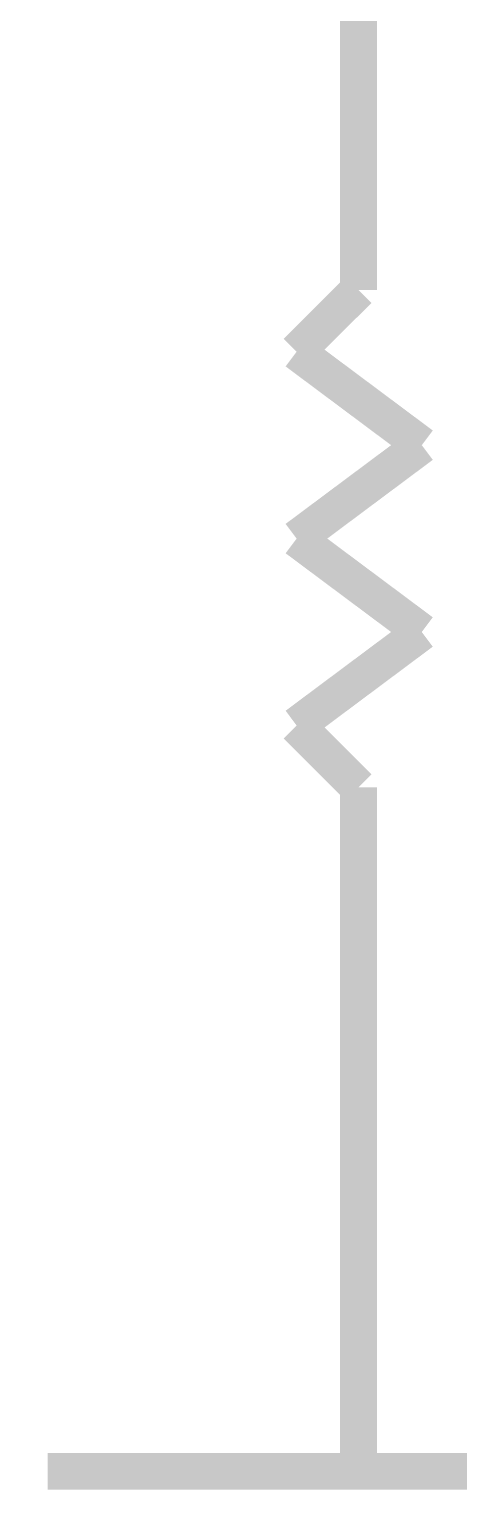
# Model space of a CAD drawing. Header units: millimetres. Extents: x 0 to 19, y 0 to 9.5.
# Drawn here: x 6.6942 to 6.8323, y 6.1938 to 6.6638 of the extents above; entities that cross this region are included whole.
import ezdxf

# ---------------------------------------------------------------- set-up
doc = ezdxf.new("R2010")
doc.units = ezdxf.units.MM
doc.header["$MEASUREMENT"] = 0
doc.layers.add('Sheet', color=255, linetype='Continuous')

msp = doc.modelspace()

# ---------------------------------------------------------------- linework, layer by layer
at = {"layer": 'Sheet', "const_width": 0.0118}
for points in [[(6.80005, 6.79961), (6.80005, 6.69969), (6.80005, 6.59978)], [(6.80005, 6.57988), (6.80005, 6.59978)], [(6.80005, 6.57988), (6.78016, 6.55999)], [(6.78016, 6.55999), (6.82039, 6.52992)], [(6.82039, 6.52992), (6.78016, 6.49986)], [(6.78016, 6.49986), (6.82039, 6.4698)], [(6.82039, 6.4698), (6.78016, 6.43973)], [(6.78016, 6.43973), (6.80005, 6.41984)], [(6.80005, 6.41984), (6.80005, 6.39994)], [(6.80005, 6.39994), (6.80005, 6.29959)], [(6.80005, 6.29959), (6.80005, 6.19967)], [(6.70013, 6.19967), (6.90041, 6.19967)]]:
    msp.add_lwpolyline(points, dxfattribs=at)

doc.saveas('drawing.dxf')
